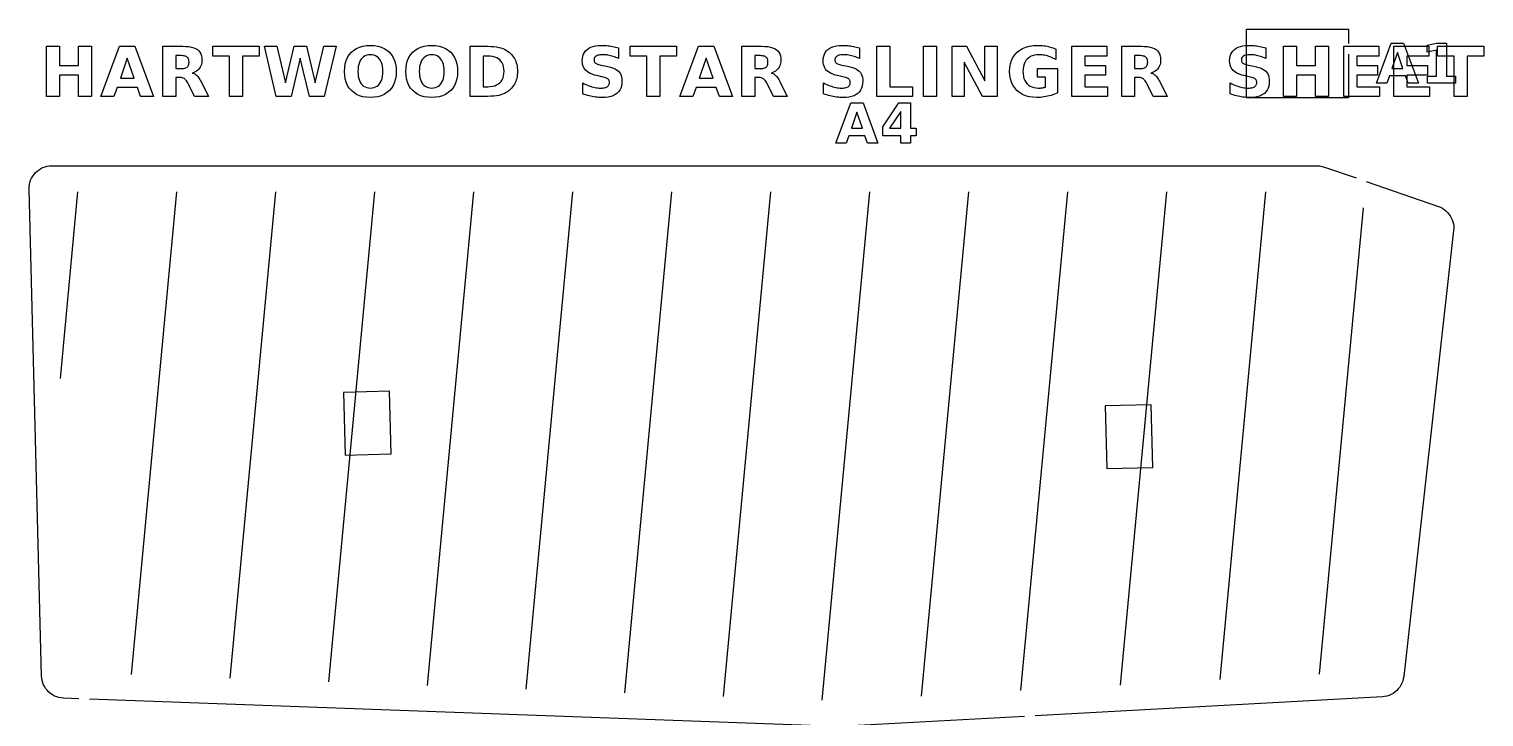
# Model space of a CAD drawing. Header units: millimetres. Extents: x 3 to 297, y 5 to 294.
# Drawn here: x 8.3 to 96.3, y 249.5 to 291.1 of the extents above; entities that cross this region are included whole.
import ezdxf

# ---------------------------------------------------------------- set-up
doc = ezdxf.new("R2010")
doc.units = ezdxf.units.MM
for name, color, linetype in [('CUT', 1, 'CONTINUOUS'), ('ENGRAVE', 5, 'CONTINUOUS'), ('SCORE', 7, 'CONTINUOUS')]:
    doc.layers.add(name, color=color, linetype=linetype)

msp = doc.modelspace()

# ---------------------------------------------------------------- linework, layer by layer
at = {"layer": 'CUT', "color": 1}
for points in [[(88.075, 289.55), (88.075, 286.925), (81.925, 286.925), (81.925, 291.075), (88.075, 291.075), (88.075, 290.2)], [(11.3432, 250.592), (10.4114, 250.6263), (10.2756, 250.6381), (10.1398, 250.6639), (10.0073, 250.7032), (9.8794, 250.7556), (9.7574, 250.8206), (9.6425, 250.8974), (9.536, 250.9855), (9.4388, 251.0837), (9.3519, 251.1913), (9.2763, 251.307), (9.2127, 251.4297), (9.1618, 251.5582), (9.124, 251.6911), (9.0997, 251.8272), (9.0894, 251.9632), (8.3344, 281.4022), (8.3377, 281.5374), (8.3547, 281.6735), (8.3851, 281.8072), (8.4287, 281.9373), (8.4851, 282.0623), (8.5536, 282.1811), (8.6336, 282.2925), (8.7243, 282.3954), (8.8248, 282.4887), (8.9341, 282.5715), (9.0511, 282.6431), (9.1747, 282.7026), (9.3035, 282.7495), (9.4364, 282.7834), (9.572, 282.8038), (9.7071, 282.8106), (86.1844, 282.8108), (86.3347, 282.8025), (86.4852, 282.7772), (86.63, 282.7359), (88.5402, 282.0749)], [(89.1544, 281.8624), (93.519, 280.3521), (93.6402, 280.3035), (93.7579, 280.2426), (93.8691, 280.1707), (93.9729, 280.0884), (94.0683, 279.9965), (94.1544, 279.8959), (94.2304, 279.7874), (94.2956, 279.6721), (94.3495, 279.5511), (94.3914, 279.4254), (94.4211, 279.2963), (94.4382, 279.165), (94.4426, 279.0326), (94.4343, 278.9022), (91.4166, 251.9317), (91.3947, 251.7974), (91.359, 251.6643), (91.3101, 251.5353), (91.2486, 251.4119), (91.175, 251.2953), (91.0902, 251.1867), (90.9948, 251.0871), (90.89, 250.9975), (90.7767, 250.9189), (90.6562, 250.852), (90.5295, 250.7975), (90.398, 250.756), (90.2631, 250.7279), (90.1278, 250.7136), (69.1442, 249.5575)], [(68.4952, 249.5217), (57.3188, 248.9059), (57.196, 248.9048), (11.9928, 250.5681)]]:
    msp.add_lwpolyline(points, dxfattribs=at)
for points in [[(30.222, 265.3949), (30.1248, 269.1837), (27.3357, 269.1122), (27.4329, 265.3234), (30.222, 265.3949)], [(76.2581, 264.5748), (76.161, 268.3636), (73.3719, 268.2921), (73.4691, 264.5033), (76.2581, 264.5748)]]:
    msp.add_lwpolyline(points, close=True, dxfattribs=at)
at = {"layer": 'ENGRAVE', "color": 5}
for points in [[(90.3962, 287.8), (89.7663, 287.8), (90.6663, 290.23), (91.4134, 290.23), (92.3135, 287.8), (91.6836, 287.8), (91.5306, 288.2427), (90.5508, 288.2427), (90.3962, 287.8)], [(93.4071, 288.2329), (93.4071, 289.8036), (92.8391, 289.6864), (92.8391, 290.1128), (93.4038, 290.23), (93.9995, 290.23), (93.9995, 288.2329), (94.5529, 288.2329), (94.5529, 287.8), (92.8537, 287.8), (92.8537, 288.2329), (93.4071, 288.2329)], [(12.1047, 287), (11.3214, 287), (11.3214, 288.2878), (10.1658, 288.2878), (10.1658, 287), (9.3825, 287), (9.3825, 290.0375), (10.1658, 290.0375), (10.1658, 288.8799), (11.3214, 288.8799), (11.3214, 290.0375), (12.1047, 290.0375), (12.1047, 287)], [(15.0708, 287), (14.8796, 287.5534), (13.6548, 287.5534), (13.4615, 287), (12.6742, 287), (13.7992, 290.0375), (14.7331, 290.0375), (15.8582, 287), (15.0708, 287)], [(14.6822, 288.1169), (14.2672, 289.3254), (13.8501, 288.1169), (14.6822, 288.1169)], [(18.144, 289.9872), (18.2818, 289.948), (18.4017, 289.8976), (18.5039, 289.8361), (18.5893, 289.7625), (18.6593, 289.6758), (18.7137, 289.5762), (18.7525, 289.4636), (18.7758, 289.3379), (18.7836, 289.1993), (18.7796, 289.1019), (18.7674, 289.0105), (18.7472, 288.9252), (18.719, 288.8457), (18.6826, 288.7723), (18.6381, 288.7049), (18.5856, 288.6433), (18.5248, 288.5874), (18.4558, 288.5371), (18.3786, 288.4924), (18.2933, 288.4534), (18.1997, 288.4201), (18.2523, 288.4053), (18.3031, 288.3854), (18.352, 288.3603), (18.3991, 288.3301), (18.4443, 288.2948), (18.4876, 288.2543), (18.5301, 288.2075), (18.5727, 288.1533), (18.6155, 288.0918), (18.6585, 288.0228), (18.7016, 287.9464), (18.745, 287.8626), (19.1702, 287), (18.336, 287), (17.9657, 287.7548), (17.9284, 287.8267), (17.8908, 287.8907), (17.8531, 287.9466), (17.8152, 287.9944), (17.7771, 288.0343), (17.7389, 288.0661), (17.6985, 288.0916), (17.6538, 288.1124), (17.6049, 288.1286), (17.5517, 288.1402), (17.4943, 288.1472), (17.4327, 288.1495), (17.2109, 288.1495), (17.2109, 287), (16.4277, 287), (16.4277, 290.0375), (17.6239, 290.0375), (17.8151, 290.0319), (17.9885, 290.0151), (18.144, 289.9872)], [(17.9262, 288.816), (17.9529, 288.8564), (17.9736, 288.9033), (17.9885, 288.9567), (17.9974, 289.0168), (18.0003, 289.0833), (17.9974, 289.1492), (17.9885, 289.2086), (17.9736, 289.2614), (17.9529, 289.3076), (17.9262, 289.3473), (17.8935, 289.3804), (17.854, 289.4077), (17.8068, 289.4301), (17.7519, 289.4475), (17.6892, 289.4599), (17.6187, 289.4674), (17.5405, 289.4699), (17.2109, 289.4699), (17.2109, 288.6907), (17.5405, 288.6907), (17.6187, 288.6932), (17.6892, 288.7008), (17.7519, 288.7136), (17.8068, 288.7314), (17.854, 288.7543), (17.8935, 288.7822), (17.9262, 288.816)], [(20.4497, 287), (20.4497, 289.4455), (19.4406, 289.4455), (19.4406, 290.0375), (22.2401, 290.0375), (22.2401, 289.4455), (21.233, 289.4455), (21.233, 287), (20.4497, 287)], [(25.6253, 287.8301), (26.1502, 290.0375), (26.8949, 290.0375), (26.1787, 287), (25.2754, 287), (24.724, 289.3092), (24.1788, 287), (23.2755, 287), (22.5532, 290.0375), (23.304, 290.0375), (23.8289, 287.8301), (24.3497, 290.0375), (25.1045, 290.0375), (25.6253, 287.8301)], [(30.1092, 289.6733), (30.236, 289.5248), (30.3398, 289.3584), (30.4205, 289.1744), (30.4781, 288.9726), (30.5127, 288.753), (30.5243, 288.5157), (30.5127, 288.279), (30.4781, 288.06), (30.4205, 287.8586), (30.3398, 287.6748), (30.236, 287.5086), (30.1092, 287.3601), (29.962, 287.232), (29.7973, 287.1273), (29.6148, 287.0458), (29.4148, 286.9876), (29.1971, 286.9526), (28.9618, 286.941), (28.727, 286.9526), (28.5098, 286.9876), (28.3099, 287.0458), (28.1276, 287.1273), (27.9627, 287.232), (27.8153, 287.3601), (27.6882, 287.5086), (27.5842, 287.6748), (27.5033, 287.8586), (27.4455, 288.06), (27.4108, 288.279), (27.3993, 288.5157), (27.4108, 288.753), (27.4455, 288.9726), (27.5033, 289.1744), (27.5842, 289.3584), (27.6882, 289.5248), (27.8153, 289.6733), (27.9627, 289.8014), (28.1276, 289.9062), (28.3099, 289.9877), (28.5098, 290.0459), (28.727, 290.0808), (28.9618, 290.0924), (29.1971, 290.0808), (29.4148, 290.0459), (29.6148, 289.9877), (29.7973, 289.9062), (29.962, 289.8014), (30.1092, 289.6733)], [(28.4063, 289.2603), (28.346, 289.1662), (28.2967, 289.06), (28.2583, 288.9419), (28.2309, 288.8118), (28.2145, 288.6698), (28.209, 288.5157), (28.2145, 288.3623), (28.2309, 288.2207), (28.2583, 288.091), (28.2967, 287.9732), (28.346, 287.8672), (28.4063, 287.7731), (28.4766, 287.6923), (28.5558, 287.6262), (28.6439, 287.5747), (28.7409, 287.538), (28.8469, 287.516), (28.9618, 287.5086), (29.0773, 287.516), (29.1837, 287.538), (29.2812, 287.5747), (29.3696, 287.6262), (29.4489, 287.6923), (29.5192, 287.7731), (29.5795, 287.8672), (29.6288, 287.9732), (29.6672, 288.091), (29.6946, 288.2207), (29.7111, 288.3623), (29.7166, 288.5157), (29.7111, 288.6698), (29.6946, 288.8118), (29.6672, 288.9419), (29.6288, 289.06), (29.5795, 289.1662), (29.5192, 289.2603), (29.4489, 289.3412), (29.3696, 289.4073), (29.2812, 289.4587), (29.1837, 289.4954), (29.0773, 289.5175), (28.9618, 289.5248), (28.8469, 289.5175), (28.7409, 289.4954), (28.6439, 289.4587), (28.5558, 289.4073), (28.4766, 289.3412), (28.4063, 289.2603)], [(33.9448, 289.5248), (34.0485, 289.3584), (34.1292, 289.1744), (34.1869, 288.9726), (34.2215, 288.753), (34.233, 288.5157), (34.2215, 288.279), (34.1869, 288.06), (34.1292, 287.8586), (34.0485, 287.6748), (33.9448, 287.5086), (33.818, 287.3601), (33.6708, 287.232), (33.506, 287.1273), (33.3236, 287.0458), (33.1235, 286.9876), (32.9058, 286.9526), (32.6705, 286.941), (32.4358, 286.9526), (32.2185, 286.9876), (32.0187, 287.0458), (31.8363, 287.1273), (31.6715, 287.232), (31.524, 287.3601), (31.3969, 287.5086), (31.2929, 287.6748), (31.212, 287.8586), (31.1542, 288.06), (31.1195, 288.279), (31.108, 288.5157), (31.1195, 288.753), (31.1542, 288.9726), (31.212, 289.1744), (31.2929, 289.3584), (31.3969, 289.5248), (31.524, 289.6733), (31.6715, 289.8014), (31.8363, 289.9062), (32.0187, 289.9877), (32.2185, 290.0459), (32.4358, 290.0808), (32.6705, 290.0924), (32.9058, 290.0808), (33.1235, 290.0459), (33.3236, 289.9877), (33.506, 289.9062), (33.6708, 289.8014), (33.818, 289.6733), (33.9448, 289.5248)], [(32.0548, 289.1662), (32.0054, 289.06), (31.9671, 288.9419), (31.9397, 288.8118), (31.9232, 288.6698), (31.9177, 288.5157), (31.9232, 288.3623), (31.9397, 288.2207), (31.9671, 288.091), (32.0054, 287.9732), (32.0548, 287.8672), (32.1151, 287.7731), (32.1853, 287.6923), (32.2645, 287.6262), (32.3526, 287.5747), (32.4496, 287.538), (32.5556, 287.516), (32.6705, 287.5086), (32.786, 287.516), (32.8925, 287.538), (32.9899, 287.5747), (33.0783, 287.6262), (33.1576, 287.6923), (33.2279, 287.7731), (33.2882, 287.8672), (33.3376, 287.9732), (33.376, 288.091), (33.4034, 288.2207), (33.4198, 288.3623), (33.4253, 288.5157), (33.4198, 288.6698), (33.4034, 288.8118), (33.376, 288.9419), (33.3376, 289.06), (33.2882, 289.1662), (33.2279, 289.2603), (33.1576, 289.3412), (33.0783, 289.4073), (32.9899, 289.4587), (32.8925, 289.4954), (32.786, 289.5175), (32.6705, 289.5248), (32.5556, 289.5175), (32.4496, 289.4954), (32.3526, 289.4587), (32.2645, 289.4073), (32.1853, 289.3412), (32.1151, 289.2603), (32.0548, 289.1662)], [(36.7255, 289.969), (36.8482, 289.9388), (36.9584, 289.9021), (37.0633, 289.8578), (37.1628, 289.8058), (37.2569, 289.7462), (37.3457, 289.679), (37.429, 289.6042), (37.4972, 289.5339), (37.5592, 289.4602), (37.6152, 289.3829), (37.665, 289.3022), (37.7088, 289.2179), (37.7464, 289.1301), (37.7781, 289.0386), (37.8041, 288.9432), (37.8242, 288.8438), (37.8387, 288.7404), (37.8473, 288.6331), (37.8502, 288.5218), (37.8473, 288.4093), (37.8387, 288.3008), (37.8242, 288.1965), (37.8041, 288.0964), (37.7781, 288.0003), (37.7464, 287.9084), (37.7088, 287.8203), (37.665, 287.7358), (37.6152, 287.6549), (37.5592, 287.5775), (37.4972, 287.5036), (37.429, 287.4333), (37.3449, 287.3585), (37.2554, 287.2913), (37.1605, 287.2317), (37.0601, 287.1797), (36.9543, 287.1354), (36.8431, 287.0987), (36.7197, 287.0685), (36.5773, 287.0439), (36.4159, 287.0247), (36.2355, 287.011), (36.0361, 287.0027), (35.8177, 287), (34.9917, 287), (34.9917, 290.0375), (35.8177, 290.0375), (36.0385, 290.0348), (36.2396, 290.0266), (36.4212, 290.0128), (36.5831, 289.9937), (36.7255, 289.969)], [(36.5951, 287.6978), (36.6985, 287.7573), (36.7892, 287.8301), (36.8666, 287.9154), (36.9299, 288.0127), (36.9792, 288.122), (37.0143, 288.2433), (37.0354, 288.3766), (37.0425, 288.5218), (37.0355, 288.6664), (37.0144, 288.799), (36.9794, 288.9196), (36.9304, 289.0282), (36.8673, 289.1248), (36.7902, 289.2095), (36.6997, 289.2816), (36.5965, 289.3406), (36.4804, 289.3865), (36.3517, 289.4193), (36.2101, 289.4389), (36.0557, 289.4455), (35.775, 289.4455), (35.775, 287.592), (36.0557, 287.592), (36.2095, 287.5987), (36.3506, 287.6185), (36.4792, 287.6516), (36.5951, 287.6978)], [(43.5568, 289.4473), (43.4771, 289.4679), (43.3985, 289.4853), (43.3214, 289.4995), (43.2457, 289.5106), (43.1715, 289.5185), (43.0988, 289.5232), (43.0275, 289.5248), (42.938, 289.5227), (42.8566, 289.5162), (42.7834, 289.5055), (42.7183, 289.4905), (42.6613, 289.4711), (42.6125, 289.4475), (42.5714, 289.4194), (42.5379, 289.3865), (42.5118, 289.3488), (42.4931, 289.3065), (42.4819, 289.2593), (42.4782, 289.2074), (42.4807, 289.1682), (42.4882, 289.132), (42.5008, 289.0988), (42.5184, 289.0686), (42.5411, 289.0414), (42.5687, 289.0172), (42.603, 288.995), (42.6455, 288.9739), (42.6961, 288.9539), (42.755, 288.9349), (42.822, 288.917), (42.8973, 288.9002), (43.231, 288.8331), (43.3917, 288.7962), (43.5361, 288.7535), (43.6643, 288.7049), (43.7762, 288.6504), (43.8718, 288.5901), (43.9512, 288.5238), (44.0164, 288.4498), (44.0699, 288.3661), (44.1114, 288.2726), (44.1411, 288.1694), (44.1589, 288.0565), (44.1648, 287.9338), (44.1565, 287.7735), (44.1317, 287.6274), (44.0903, 287.4957), (44.0323, 287.3782), (43.9578, 287.275), (43.8667, 287.1862), (43.7587, 287.1112), (43.6331, 287.05), (43.4901, 287.0023), (43.3296, 286.9682), (43.1517, 286.9478), (42.9563, 286.941), (42.8599, 286.9425), (42.7635, 286.9471), (42.6669, 286.9547), (42.5702, 286.9654), (42.4734, 286.9791), (42.3765, 286.9959), (42.2795, 287.0157), (42.1825, 287.0384), (42.0855, 287.0641), (41.9886, 287.0927), (41.8916, 287.1242), (41.7946, 287.1587), (41.7946, 287.8199), (41.891, 287.7705), (41.9864, 287.7253), (42.0807, 287.6844), (42.1739, 287.6477), (42.2661, 287.6152), (42.3571, 287.587), (42.4471, 287.563), (42.5361, 287.5434), (42.6239, 287.5282), (42.7107, 287.5173), (42.7964, 287.5108), (42.881, 287.5086), (42.9631, 287.511), (43.0386, 287.5181), (43.1074, 287.53), (43.1695, 287.5466), (43.2249, 287.568), (43.2737, 287.5941), (43.3153, 287.6246), (43.3494, 287.6592), (43.3759, 287.6978), (43.3948, 287.7406), (43.4062, 287.7874), (43.41, 287.8382), (43.4074, 287.8839), (43.3997, 287.9259), (43.3869, 287.9644), (43.3689, 287.9992), (43.3457, 288.0304), (43.3174, 288.0579), (43.2815, 288.0833), (43.2353, 288.1077), (43.1788, 288.1312), (43.1122, 288.1538), (43.0353, 288.1755), (42.9482, 288.1963), (42.645, 288.2634), (42.4999, 288.2992), (42.3684, 288.3414), (42.2506, 288.3901), (42.1463, 288.4452), (42.0557, 288.5067), (41.9787, 288.5747), (41.9144, 288.65), (41.8617, 288.7336), (41.8208, 288.8255), (41.7915, 288.9255), (41.774, 289.0339), (41.7681, 289.1505), (41.7763, 289.2959), (41.8007, 289.4297), (41.8414, 289.5518), (41.8984, 289.6623), (41.9716, 289.7611), (42.0611, 289.8483), (42.1659, 289.9229), (42.2849, 289.9839), (42.4182, 290.0314), (42.5657, 290.0653), (42.7274, 290.0857), (42.9034, 290.0924), (42.9872, 290.0914), (43.0718, 290.0883), (43.1572, 290.083), (43.2434, 290.0757), (43.3304, 290.0663), (43.4181, 290.0548), (43.5068, 290.0412), (43.5965, 290.0255), (43.6872, 290.0078), (43.7789, 289.9879), (43.8717, 289.9659), (43.9654, 289.9419), (43.9654, 289.299), (43.8823, 289.3348), (43.7999, 289.3675), (43.7182, 289.3972), (43.6372, 289.4238), (43.5568, 289.4473)], [(45.6661, 289.4455), (44.657, 289.4455), (44.657, 290.0375), (47.4565, 290.0375), (47.4565, 289.4455), (46.4494, 289.4455), (46.4494, 287), (45.6661, 287), (45.6661, 289.4455)], [(50.8499, 287), (50.0625, 287), (49.8713, 287.5534), (48.6465, 287.5534), (48.4532, 287), (47.6659, 287), (48.7909, 290.0375), (49.7248, 290.0375), (50.8499, 287)], [(48.8418, 288.1169), (49.6739, 288.1169), (49.2589, 289.3254), (48.8418, 288.1169)], [(52.9802, 290.0151), (53.1357, 289.9872), (53.2735, 289.948), (53.3934, 289.8976), (53.4956, 289.8361), (53.581, 289.7625), (53.651, 289.6758), (53.7054, 289.5762), (53.7442, 289.4636), (53.7675, 289.3379), (53.7753, 289.1993), (53.7713, 289.1019), (53.7591, 289.0105), (53.7389, 288.9252), (53.7107, 288.8457), (53.6743, 288.7723), (53.6298, 288.7049), (53.5773, 288.6433), (53.5165, 288.5874), (53.4475, 288.5371), (53.3703, 288.4924), (53.285, 288.4534), (53.1914, 288.4201), (53.244, 288.4053), (53.2948, 288.3854), (53.3437, 288.3603), (53.3908, 288.3301), (53.436, 288.2948), (53.4793, 288.2543), (53.5218, 288.2075), (53.5644, 288.1533), (53.6072, 288.0918), (53.6502, 288.0228), (53.6933, 287.9464), (53.7367, 287.8626), (54.1619, 287), (53.3277, 287), (52.9574, 287.7548), (52.9201, 287.8267), (52.8825, 287.8907), (52.8448, 287.9466), (52.8069, 287.9944), (52.7688, 288.0343), (52.7306, 288.0661), (52.6902, 288.0916), (52.6455, 288.1124), (52.5966, 288.1286), (52.5434, 288.1402), (52.486, 288.1472), (52.4244, 288.1495), (52.2026, 288.1495), (52.2026, 287), (51.4194, 287), (51.4194, 290.0375), (52.6156, 290.0375), (52.8068, 290.0319), (52.9802, 290.0151)], [(52.8852, 288.7822), (52.9179, 288.816), (52.9446, 288.8564), (52.9653, 288.9033), (52.9802, 288.9567), (52.9891, 289.0168), (52.992, 289.0833), (52.9891, 289.1492), (52.9802, 289.2086), (52.9653, 289.2614), (52.9446, 289.3076), (52.9179, 289.3473), (52.8852, 289.3804), (52.8457, 289.4077), (52.7985, 289.4301), (52.7436, 289.4475), (52.6809, 289.4599), (52.6104, 289.4674), (52.5322, 289.4699), (52.2026, 289.4699), (52.2026, 288.6907), (52.5322, 288.6907), (52.6104, 288.6932), (52.6809, 288.7008), (52.7436, 288.7136), (52.7985, 288.7314), (52.8457, 288.7543), (52.8852, 288.7822)], [(58.1973, 289.4238), (58.117, 289.4473), (58.0373, 289.4679), (57.9587, 289.4853), (57.8815, 289.4995), (57.8058, 289.5106), (57.7316, 289.5185), (57.6589, 289.5232), (57.5876, 289.5248), (57.4981, 289.5227), (57.4167, 289.5162), (57.3435, 289.5055), (57.2784, 289.4905), (57.2214, 289.4711), (57.1726, 289.4475), (57.1316, 289.4194), (57.098, 289.3865), (57.0719, 289.3488), (57.0532, 289.3065), (57.0421, 289.2593), (57.0383, 289.2074), (57.0408, 289.1682), (57.0484, 289.132), (57.061, 289.0988), (57.0786, 289.0686), (57.1012, 289.0414), (57.1289, 289.0172), (57.1631, 288.995), (57.2056, 288.9739), (57.2563, 288.9539), (57.3151, 288.9349), (57.3822, 288.917), (57.4574, 288.9002), (57.7911, 288.8331), (57.9518, 288.7962), (58.0963, 288.7535), (58.2244, 288.7049), (58.3363, 288.6504), (58.432, 288.5901), (58.5113, 288.5238), (58.5766, 288.4498), (58.63, 288.3661), (58.6715, 288.2726), (58.7012, 288.1694), (58.719, 288.0565), (58.7249, 287.9338), (58.7167, 287.7735), (58.6918, 287.6274), (58.6504, 287.4957), (58.5925, 287.3782), (58.518, 287.275), (58.4269, 287.1862), (58.3188, 287.1112), (58.1933, 287.05), (58.0502, 287.0023), (57.8898, 286.9682), (57.7118, 286.9478), (57.5164, 286.941), (57.4201, 286.9425), (57.3236, 286.9471), (57.227, 286.9547), (57.1303, 286.9654), (57.0335, 286.9791), (56.9366, 286.9959), (56.8396, 287.0157), (56.7426, 287.0384), (56.6457, 287.0641), (56.5487, 287.0927), (56.4517, 287.1242), (56.3547, 287.1587), (56.3547, 287.8199), (56.4512, 287.7705), (56.5465, 287.7253), (56.6408, 287.6844), (56.7341, 287.6477), (56.8262, 287.6152), (56.9173, 287.587), (57.0073, 287.563), (57.0962, 287.5434), (57.1841, 287.5282), (57.2708, 287.5173), (57.3565, 287.5108), (57.4412, 287.5086), (57.5233, 287.511), (57.5987, 287.5181), (57.6675, 287.53), (57.7296, 287.5466), (57.7851, 287.568), (57.8338, 287.5941), (57.8755, 287.6246), (57.9096, 287.6592), (57.9361, 287.6978), (57.955, 287.7406), (57.9663, 287.7874), (57.9701, 287.8382), (57.9676, 287.8839), (57.9598, 287.9259), (57.947, 287.9644), (57.929, 287.9992), (57.9058, 288.0304), (57.8776, 288.0579), (57.8416, 288.0833), (57.7954, 288.1077), (57.739, 288.1312), (57.6723, 288.1538), (57.5954, 288.1755), (57.5083, 288.1963), (57.2052, 288.2634), (57.0601, 288.2992), (56.9286, 288.3414), (56.8107, 288.3901), (56.7065, 288.4452), (56.6159, 288.5067), (56.5389, 288.5747), (56.4745, 288.65), (56.4219, 288.7336), (56.3809, 288.8255), (56.3517, 288.9255), (56.3341, 289.0339), (56.3283, 289.1505), (56.3364, 289.2959), (56.3608, 289.4297), (56.4015, 289.5518), (56.4585, 289.6623), (56.5317, 289.7611), (56.6213, 289.8483), (56.726, 289.9229), (56.8451, 289.9839), (56.9783, 290.0314), (57.1258, 290.0653), (57.2876, 290.0857), (57.4635, 290.0924), (57.5474, 290.0914), (57.632, 290.0883), (57.7173, 290.083), (57.8035, 290.0757), (57.8905, 290.0663), (57.9783, 290.0548), (58.0669, 290.0412), (58.1566, 290.0255), (58.2473, 290.0078), (58.3391, 289.9879), (58.4318, 289.9659), (58.5256, 289.9419), (58.5256, 289.299), (58.4425, 289.3348), (58.3601, 289.3675), (58.2784, 289.3972), (58.1973, 289.4238)], [(59.5793, 287), (59.5793, 290.0375), (60.3625, 290.0375), (60.3625, 287.592), (61.7379, 287.592), (61.7379, 287), (59.5793, 287)], [(63.1842, 290.0375), (63.1842, 287), (62.401, 287), (62.401, 290.0375), (63.1842, 290.0375)], [(65.9653, 287), (64.8605, 289.0833), (64.8605, 287), (64.1179, 287), (64.1179, 290.0375), (64.9928, 290.0375), (66.0975, 287.9542), (66.0975, 290.0375), (66.8401, 290.0375), (66.8401, 287), (65.9653, 287)], [(69.9982, 287.0379), (69.8937, 287.0122), (69.788, 286.9904), (69.6812, 286.9726), (69.5733, 286.9588), (69.4642, 286.9489), (69.354, 286.943), (69.2427, 286.941), (68.9985, 286.9528), (68.7718, 286.9881), (68.5626, 287.047), (68.371, 287.1295), (68.1969, 287.2356), (68.0403, 287.3652), (67.9048, 287.515), (67.7939, 287.6816), (67.7076, 287.8649), (67.646, 288.0651), (67.6091, 288.282), (67.5968, 288.5157), (67.6093, 288.7518), (67.6469, 288.9705), (67.7097, 289.1718), (67.7975, 289.3557), (67.9104, 289.5222), (68.0484, 289.6713), (68.2082, 289.8), (68.3866, 289.9053), (68.5835, 289.9872), (68.7989, 290.0457), (69.0329, 290.0807), (69.2854, 290.0924), (69.3857, 290.0909), (69.4847, 290.0861), (69.5822, 290.0782), (69.6783, 290.0671), (69.773, 290.0529), (69.8663, 290.0355), (69.9579, 290.015), (70.0479, 289.9914), (70.1361, 289.9648), (70.2225, 289.9351), (70.3072, 289.9024), (70.3901, 289.8666), (70.3901, 289.238), (70.3055, 289.2841), (70.2209, 289.3261), (70.1366, 289.3641), (70.0524, 289.398), (69.9684, 289.4278), (69.8846, 289.4536), (69.8008, 289.4754), (69.7169, 289.4932), (69.633, 289.507), (69.5491, 289.5169), (69.4651, 289.5228), (69.381, 289.5248), (69.231, 289.5176), (69.0929, 289.4958), (68.9667, 289.4595), (68.8525, 289.4086), (68.7502, 289.3433), (68.6598, 289.2634), (68.5824, 289.17), (68.5191, 289.0641), (68.4698, 288.9457), (68.4346, 288.8149), (68.4135, 288.6715), (68.4065, 288.5157), (68.4133, 288.3611), (68.4336, 288.2187), (68.4675, 288.0885), (68.515, 287.9705), (68.576, 287.8647), (68.6506, 287.7711), (68.7377, 287.6909), (68.8362, 287.6253), (68.9461, 287.5742), (69.0675, 287.5378), (69.2002, 287.5159), (69.3444, 287.5086), (69.3846, 287.5091), (69.4239, 287.5103), (69.4621, 287.5124), (69.4995, 287.5154), (69.5358, 287.5192), (69.5712, 287.5239), (69.6056, 287.5295), (69.6387, 287.536), (69.6707, 287.5435), (69.7015, 287.5519), (69.731, 287.5613), (69.7594, 287.5717), (69.7594, 288.1617), (69.2813, 288.1617), (69.2813, 288.6866), (70.502, 288.6866), (70.502, 287.2258), (70.4038, 287.1803), (70.3042, 287.1388), (70.2035, 287.1012), (70.1015, 287.0676), (69.9982, 287.0379)], [(73.3929, 288.2878), (72.1417, 288.2878), (72.1417, 287.592), (73.517, 287.592), (73.517, 287), (71.3584, 287), (71.3584, 290.0375), (73.4722, 290.0375), (73.4722, 289.4455), (72.1417, 289.4455), (72.1417, 288.8799), (73.3929, 288.8799), (73.3929, 288.2878)], [(75.9321, 290.0151), (76.0877, 289.9872), (76.2255, 289.948), (76.3454, 289.8976), (76.4476, 289.8361), (76.533, 289.7625), (76.603, 289.6758), (76.6574, 289.5762), (76.6962, 289.4636), (76.7195, 289.3379), (76.7273, 289.1993), (76.7233, 289.1019), (76.7111, 289.0105), (76.6909, 288.9252), (76.6626, 288.8457), (76.6263, 288.7723), (76.5818, 288.7049), (76.5292, 288.6433), (76.4685, 288.5874), (76.3995, 288.5371), (76.3223, 288.4924), (76.237, 288.4534), (76.1434, 288.4201), (76.196, 288.4053), (76.2468, 288.3854), (76.2957, 288.3603), (76.3428, 288.3301), (76.388, 288.2948), (76.4313, 288.2543), (76.4737, 288.2075), (76.5164, 288.1533), (76.5592, 288.0918), (76.6022, 288.0228), (76.6453, 287.9464), (76.6886, 287.8626), (77.1139, 287), (76.2797, 287), (75.9094, 287.7548), (75.872, 287.8267), (75.8345, 287.8907), (75.7968, 287.9466), (75.7589, 287.9944), (75.7208, 288.0343), (75.6826, 288.0661), (75.6421, 288.0916), (75.5975, 288.1124), (75.5486, 288.1286), (75.4954, 288.1402), (75.438, 288.1472), (75.3764, 288.1495), (75.1546, 288.1495), (75.1546, 287), (74.3713, 287), (74.3713, 290.0375), (75.5676, 290.0375), (75.7588, 290.0319), (75.9321, 290.0151)], [(75.8372, 288.7822), (75.8698, 288.816), (75.8965, 288.8564), (75.9173, 288.9033), (75.9321, 288.9567), (75.941, 289.0168), (75.944, 289.0833), (75.941, 289.1492), (75.9321, 289.2086), (75.9173, 289.2614), (75.8965, 289.3076), (75.8698, 289.3473), (75.8372, 289.3804), (75.7977, 289.4077), (75.7505, 289.4301), (75.6955, 289.4475), (75.6328, 289.4599), (75.5624, 289.4674), (75.4842, 289.4699), (75.1546, 289.4699), (75.1546, 288.6907), (75.4842, 288.6907), (75.5624, 288.6932), (75.6328, 288.7008), (75.6955, 288.7136), (75.7505, 288.7314), (75.7977, 288.7543), (75.8372, 288.7822)], [(82.7666, 289.4238), (82.6862, 289.4473), (82.6065, 289.4679), (82.5279, 289.4853), (82.4508, 289.4995), (82.3751, 289.5106), (82.3009, 289.5185), (82.2282, 289.5232), (82.1569, 289.5248), (82.0674, 289.5227), (81.986, 289.5162), (81.9128, 289.5055), (81.8477, 289.4905), (81.7907, 289.4711), (81.7419, 289.4475), (81.7008, 289.4194), (81.6673, 289.3865), (81.6412, 289.3488), (81.6225, 289.3065), (81.6113, 289.2593), (81.6076, 289.2074), (81.6101, 289.1682), (81.6176, 289.132), (81.6302, 289.0988), (81.6478, 289.0686), (81.6705, 289.0414), (81.6981, 289.0172), (81.7324, 288.995), (81.7749, 288.9739), (81.8255, 288.9539), (81.8844, 288.9349), (81.9514, 288.917), (82.0267, 288.9002), (82.3604, 288.8331), (82.5211, 288.7962), (82.6655, 288.7535), (82.7937, 288.7049), (82.9056, 288.6504), (83.0012, 288.5901), (83.0806, 288.5238), (83.1458, 288.4498), (83.1992, 288.3661), (83.2408, 288.2726), (83.2705, 288.1694), (83.2883, 288.0565), (83.2942, 287.9338), (83.2859, 287.7735), (83.2611, 287.6274), (83.2197, 287.4957), (83.1617, 287.3782), (83.0872, 287.275), (82.9961, 287.1862), (82.8881, 287.1112), (82.7625, 287.05), (82.6195, 287.0023), (82.459, 286.9682), (82.2811, 286.9478), (82.0857, 286.941), (81.9893, 286.9425), (81.8929, 286.9471), (81.7963, 286.9547), (81.6996, 286.9654), (81.6028, 286.9791), (81.5059, 286.9959), (81.4089, 287.0157), (81.3119, 287.0384), (81.2149, 287.0641), (81.1179, 287.0927), (81.021, 287.1242), (80.924, 287.1587), (80.924, 287.8199), (81.0204, 287.7705), (81.1158, 287.7253), (81.2101, 287.6844), (81.3033, 287.6477), (81.3955, 287.6152), (81.4865, 287.587), (81.5765, 287.563), (81.6655, 287.5434), (81.7533, 287.5282), (81.8401, 287.5173), (81.9258, 287.5108), (82.0104, 287.5086), (82.0925, 287.511), (82.168, 287.5181), (82.2368, 287.53), (82.2989, 287.5466), (82.3543, 287.568), (82.4031, 287.5941), (82.4447, 287.6246), (82.4788, 287.6592), (82.5053, 287.6978), (82.5242, 287.7406), (82.5356, 287.7874), (82.5394, 287.8382), (82.5368, 287.8839), (82.5291, 287.9259), (82.5162, 287.9644), (82.4982, 287.9992), (82.4751, 288.0304), (82.4468, 288.0579), (82.4108, 288.0833), (82.3646, 288.1077), (82.3082, 288.1312), (82.2416, 288.1538), (82.1647, 288.1755), (82.0776, 288.1963), (81.7744, 288.2634), (81.6293, 288.2992), (81.4978, 288.3414), (81.38, 288.3901), (81.2757, 288.4452), (81.1851, 288.5067), (81.1081, 288.5747), (81.0438, 288.65), (80.9911, 288.7336), (80.9502, 288.8255), (80.9209, 288.9255), (80.9034, 289.0339), (80.8975, 289.1505), (80.9057, 289.2959), (80.9301, 289.4297), (80.9708, 289.5518), (81.0278, 289.6623), (81.101, 289.7611), (81.1905, 289.8483), (81.2953, 289.9229), (81.4143, 289.9839), (81.5476, 290.0314), (81.6951, 290.0653), (81.8568, 290.0857), (82.0328, 290.0924), (82.1166, 290.0914), (82.2012, 290.0883), (82.2866, 290.083), (82.3728, 290.0757), (82.4598, 290.0663), (82.5475, 290.0548), (82.6362, 290.0412), (82.7259, 290.0255), (82.8166, 290.0078), (82.9083, 289.9879), (83.0011, 289.9659), (83.0948, 289.9419), (83.0948, 289.299), (83.0117, 289.3348), (82.9293, 289.3675), (82.8476, 289.3972), (82.7666, 289.4238)], [(86.8707, 290.0375), (86.8707, 287), (86.0874, 287), (86.0874, 288.2878), (84.9318, 288.2878), (84.9318, 287), (84.1485, 287), (84.1485, 290.0375), (84.9318, 290.0375), (84.9318, 288.8799), (86.0874, 288.8799), (86.0874, 290.0375), (86.8707, 290.0375)], [(89.8368, 288.2878), (88.5856, 288.2878), (88.5856, 287.592), (89.9609, 287.592), (89.9609, 287), (87.8023, 287), (87.8023, 290.0375), (89.9162, 290.0375), (89.9162, 289.4455), (88.5856, 289.4455), (88.5856, 288.8799), (89.8368, 288.8799), (89.8368, 288.2878)], [(91.0407, 289.6604), (90.707, 288.6936), (91.3727, 288.6936), (91.0407, 289.6604)], [(92.8498, 288.2878), (91.5986, 288.2878), (91.5986, 287.592), (92.9739, 287.592), (92.9739, 287), (90.8153, 287), (90.8153, 290.0375), (92.9291, 290.0375), (92.9291, 289.4455), (91.5986, 289.4455), (91.5986, 288.8799), (92.8498, 288.8799), (92.8498, 288.2878)], [(94.4752, 287), (94.4752, 289.4455), (93.4661, 289.4455), (93.4661, 290.0375), (96.2655, 290.0375), (96.2655, 289.4455), (95.2585, 289.4455), (95.2585, 287), (94.4752, 287)], [(57.7225, 284.1846), (57.0926, 284.1846), (57.9927, 286.6146), (58.7397, 286.6146), (59.6398, 284.1846), (59.0099, 284.1846), (58.8569, 284.6273), (57.8771, 284.6273), (57.7225, 284.1846)], [(58.367, 286.0449), (58.0333, 285.0782), (58.699, 285.0782), (58.367, 286.0449)], [(61.6091, 285.0814), (61.9557, 285.0814), (61.9557, 284.6273), (61.6091, 284.6273), (61.6091, 284.1846), (61.0166, 284.1846), (61.0166, 284.6273), (59.9391, 284.6273), (59.9391, 285.1644), (60.9124, 286.6146), (61.6091, 286.6146), (61.6091, 285.0814)], [(61.0166, 285.0814), (61.0166, 286.0987), (60.3298, 285.0814), (61.0166, 285.0814)]]:
    msp.add_lwpolyline(points, close=True, dxfattribs=at)
at = {"layer": 'SCORE', "color": 7}
for points in [[(11.2658, 281.2356), (10.2038, 269.9449)], [(17.2494, 281.2356), (14.5042, 252.0518)], [(23.233, 281.2356), (20.4671, 251.8323)], [(29.2165, 281.2356), (26.43, 251.6129)], [(35.2001, 281.2357), (32.3929, 251.3935)], [(41.1836, 281.2357), (38.3559, 251.1741)], [(47.1672, 281.2357), (44.3188, 250.9547)], [(53.1508, 281.2357), (50.2817, 250.7353)], [(59.1343, 281.2357), (56.2446, 250.5159)], [(65.1179, 281.2358), (62.2507, 250.755)], [(71.1014, 281.2358), (68.2654, 251.0864)], [(77.085, 281.2358), (74.2801, 251.4178)], [(83.0686, 281.2358), (80.2949, 251.7492)], [(88.9606, 280.2628), (86.3096, 252.0806)]]:
    msp.add_lwpolyline(points, dxfattribs=at)

doc.saveas('drawing.dxf')
